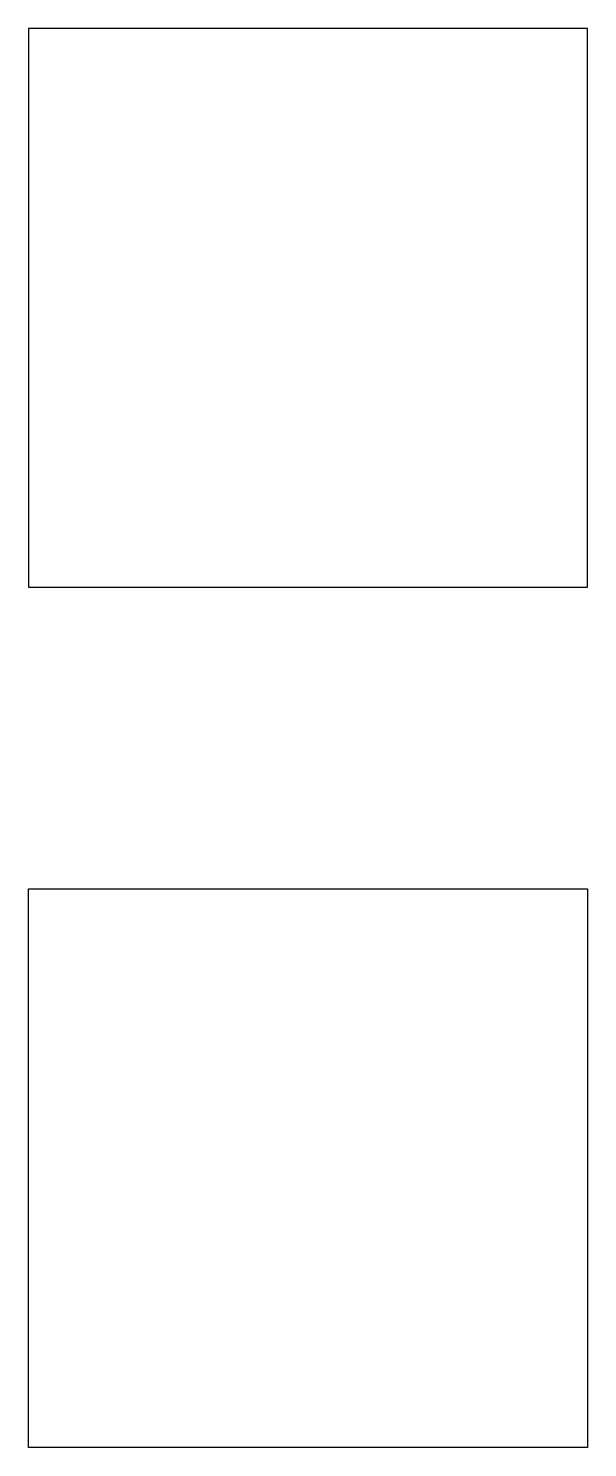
# Model space of a CAD drawing. Header units: centimetres. Extents: x 5.1 to 16.6, y 3.8 to 33.
import ezdxf

# ---------------------------------------------------------------- set-up
doc = ezdxf.new("R2010")
doc.units = ezdxf.units.CM
doc.header["$LTSCALE"] = 25.4
doc.layers.add('Cut Layer', color=1, linetype='Continuous')

msp = doc.modelspace()

# ---------------------------------------------------------------- linework, layer by layer
at = {"layer": 'Cut Layer'}
for points in [[(16.567, 33.036), (5.067, 33.036), (5.067, 21.536), (16.567, 21.536)], [(16.567, 3.826), (5.067, 3.826), (5.067, 15.326), (16.567, 15.326)]]:
    msp.add_lwpolyline(points, close=True, dxfattribs=at)

doc.saveas('drawing.dxf')
